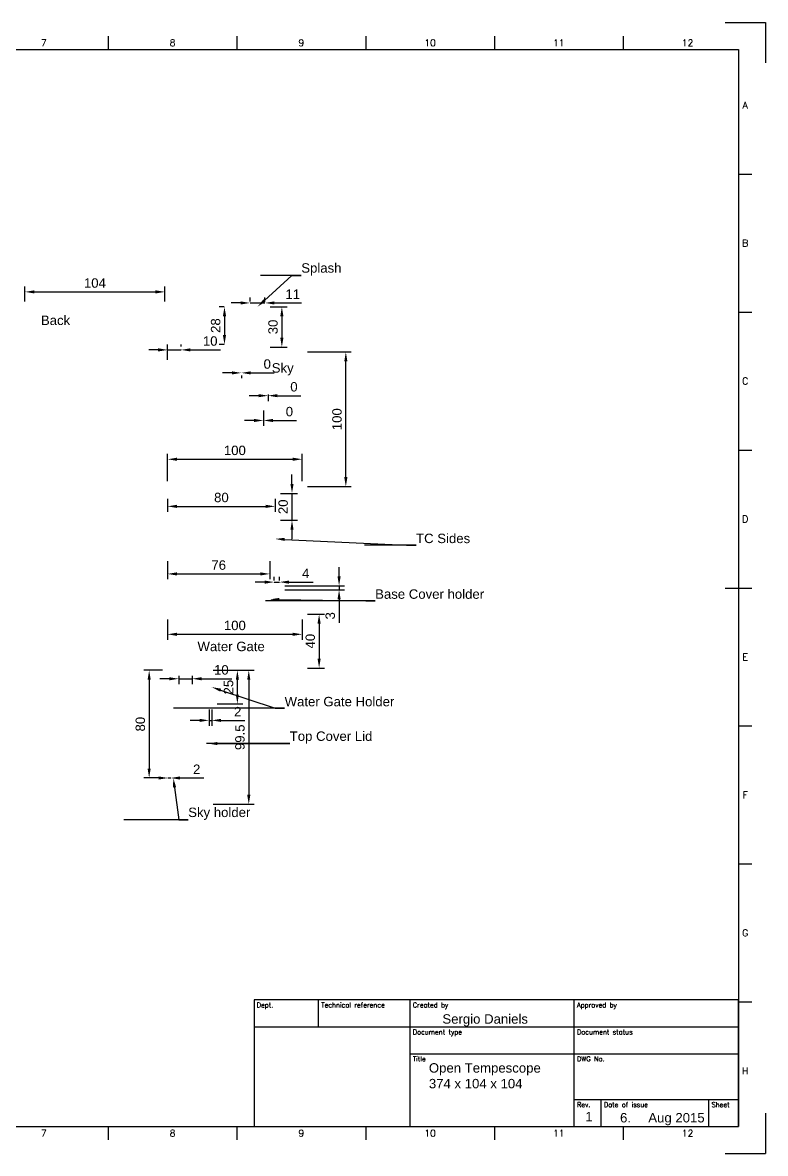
# Paper-space layout 'Layout1' of a CAD drawing. Header units: millimetres. Extents: x 0 to 594, y 0 to 420.
# Drawn here: x 318 to 594, y 0 to 420 of the extents above; entities that cross this region are included whole.
import ezdxf
from ezdxf import colors
from ezdxf.entities.mleader import LeaderData, LeaderLine
from ezdxf.enums import TextEntityAlignment as Align
from ezdxf.math import Vec2, Vec3

# ---------------------------------------------------------------- set-up
doc = ezdxf.new("R2010")
doc.units = ezdxf.units.MM
doc.layers.add('BORDER', color=7, linetype='Continuous')
doc.layers.add('TITLEBLOCK', color=7, linetype='Continuous')
doc.styles.add('FusionTitle', font='romans.shx')
doc.styles.get("Standard").update_dxf_attribs({"font": 'Arial.ttf'})
doc.dimstyles.new('ISO-25', dxfattribs={"dimtxt": 3.5, "dimasz": 3.5, "dimexe": 2, "dimexo": 2, "dimgap": 1.5, "dimtad": 1, "dimdsep": 46, "dimtxsty": 'Standard', "dimcen": 0, "dimazin": 2, "dimtp": 0.1, "dimtm": 0.1, "dimtfac": 0.714, "dimtmove": 0, "dimatfit": 3, "dimfxl": 1, "dimtzin": 0, "dimarcsym": 0})

# ---------------------------------------------------------------- blocks, each defined once
blk = doc.blocks.new('ISO_A2_SHEET')
at = {"layer": 'BORDER'}
for p, q in [((579, 420), (594, 420)), ((594, 420), (594, 405)), ((349.8333, 415), (349.8333, 410)), ((397.6666, 415), (397.6666, 410)), ((445.4999, 415), (445.4999, 410)), ((493.3332, 415), (493.3332, 410)), ((541.1665, 415), (541.1665, 410)), ((20, 410), (584, 410)), ((584, 410), (584, 10)), ((584, 363.75), (589, 363.75)), ((584, 312.5), (589, 312.5)), ((584, 261.25), (589, 261.25)), ((579, 210), (589, 210)), ((584, 158.75), (589, 158.75)), ((584, 107.5), (589, 107.5)), ((584, 56.25), (589, 56.25)), ((594, 15), (594, 0)), ((20, 10), (584, 10)), ((349.8333, 10), (349.8333, 5)), ((397.6666, 10), (397.6666, 5)), ((445.4999, 10), (445.4999, 5)), ((493.3332, 10), (493.3332, 5)), ((541.1665, 10), (541.1665, 5)), ((579, 0), (594, 0))]:
    blk.add_line(p, q, dxfattribs=at)
at = {"layer": 'BORDER', "style": 'FusionTitle'}
for s, p in [('7', (325.91665, 412.5)), ('8', (373.74995, 412.5)), ('9', (421.58325, 412.5)), ('10', (469.41655, 412.5)), ('11', (517.24985, 412.5)), ('12', (565.08315, 412.5)), ('A', (586.5, 389.375)), ('B', (586.5, 338.125)), ('C', (586.5, 286.875)), ('D', (586.5, 235.625)), ('E', (586.5, 184.375)), ('F', (586.5, 133.125)), ('G', (586.5, 81.875)), ('H', (586.5, 30.625)), ('7', (325.91665, 7.5)), ('8', (373.74995, 7.5)), ('9', (421.58325, 7.5)), ('10', (469.41655, 7.5)), ('11', (517.24985, 7.5)), ('12', (565.08315, 7.5))]:
    blk.add_text(s, height=2.5, dxfattribs=at).set_placement(p, align=Align.MIDDLE)
blk = doc.blocks.new('ISO_TITLEBLOCK')
at = {"layer": 'TITLEBLOCK'}
for p, q in [((0, 47), (-180, 47)), ((-180, 47), (-180, 0)), ((-156, 37), (-156, 47)), ((-122, 0), (-122, 47)), ((-61, 0), (-61, 47)), ((0, 0), (0, 47)), ((-180, 37), (0, 37)), ((-122, 27), (0, 27)), ((-61, 10), (0, 10)), ((-51, 0), (-51, 10)), ((-11, 0), (-11, 10)), ((-180, 0), (0, 0))]:
    blk.add_line(p, q, dxfattribs=at)
at = {"layer": 'TITLEBLOCK', "style": 'FusionTitle'}
for s, p in [('Dept.', (-179, 46)), ('Technical reference', (-155, 46)), ('Created by', (-121, 46)), ('Approved by', (-60, 46)), ('Document type', (-121, 36)), ('Document status', (-60, 36)), ('Title', (-121, 26)), ('DWG No.', (-60, 26)), ('Rev.', (-60, 9)), ('Date of issue', (-50, 9)), ('Sheet', (-10, 9))]:
    blk.add_text(s, height=1.8, dxfattribs=at).set_placement(p, align=Align.TOP_LEFT)
for tag, p, height in [('DEPT', (-179, 38.5), 3.5), ('TECHNICAL_REFERENCE', (-155, 38.5), 3.5), ('CREATED_BY', (-121, 38.5), 3.5), ('APPROVED_BY', (-60, 38.5), 3.5), ('DOCUMENT_TYPE', (-121, 28.5), 3.5), ('DOCUMENT_STATUS', (-60, 28.5), 3.5), ('TITLE_1', (-121, 16.5), 5), ('TITLE_2', (-121, 9), 5), ('TITLE_3', (-121, 1.5), 5), ('DATE_OF_ISSUE', (-50, 1.5), 3.5)]:
    blk.add_attdef(tag, p, '', height=height, dxfattribs=at)
for tag, width, p, p2 in [('CREATED_DATE', 0.688312, (-88.5, 38.5), (-62, 38.5)), ('APPROVED_DATE', 0.618677, (-27.5, 38.5), (-1, 38.5))]:
    blk.add_attdef(tag, text='', height=3.5, dxfattribs=dict(at, width=width)).set_placement(p, p2, align=Align.FIT)
for tag, height, p in [('DRAWING_NUMBER', 5, (-30.5, 16.6)), ('REV', 3.5, (-56, 3.1)), ('SHEET', 3.5, (-5.5, 3.1))]:
    blk.add_attdef(tag, text='', height=height, dxfattribs=at).set_placement(p, align=Align.MIDDLE)
blk = doc.blocks.new('*D22')
at = {"color": 0, "lineweight": -2, "transparency": 16777216}
for p, q in [((318.89, 316.46), (318.89, 321.98)), ((322.39, 319.98), (367.39, 319.98)), ((370.89, 316.46), (370.89, 321.98))]:
    blk.add_line(p, q, dxfattribs=at)
at = {"color": 0, "transparency": 16777216}
for points in [[(322.39, 320.57), (322.39, 319.4), (318.89, 319.98)], [(367.39, 320.57), (367.39, 319.4), (370.89, 319.98)]]:
    blk.add_solid(points, dxfattribs=at)
at = {"layer": 'Defpoints', "color": 0, "transparency": 16777216}
for p in [(370.89, 319.98), (318.89, 314.46), (370.89, 314.46)]:
    blk.add_point(p, dxfattribs=at)
at = {"color": 0, "transparency": 16777216, "insert": (344.89, 323.26), "char_height": 3.5, "attachment_point": 5}
blk.add_mtext('104', dxfattribs=at)
blk = doc.blocks.new('*D25')
at = {"color": 0, "lineweight": -2, "transparency": 16777216}
for p, q in [((371.89, 243.16), (371.89, 238.32)), ((375.39, 240.32), (408.39, 240.32)), ((411.89, 243.16), (411.89, 238.32))]:
    blk.add_line(p, q, dxfattribs=at)
at = {"color": 0, "transparency": 16777216}
for points in [[(375.39, 240.91), (375.39, 239.74), (371.89, 240.32)], [(408.39, 240.91), (408.39, 239.74), (411.89, 240.32)]]:
    blk.add_solid(points, dxfattribs=at)
at = {"layer": 'Defpoints', "color": 0, "transparency": 16777216}
for p in [(371.89, 245.16), (411.89, 245.16), (411.89, 240.32)]:
    blk.add_point(p, dxfattribs=at)
at = {"color": 0, "transparency": 16777216, "insert": (391.89, 243.6), "char_height": 3.5, "attachment_point": 5}
blk.add_mtext('80', dxfattribs=at)
blk = doc.blocks.new('*D26')
at = {"color": 0, "lineweight": -2, "transparency": 16777216}
for p, q in [((418.11, 248.66), (418.11, 252.16)), ((413.89, 245.16), (420.11, 245.16)), ((418.11, 245.16), (418.11, 235.16)), ((413.89, 235.16), (420.11, 235.16)), ((418.11, 231.66), (418.11, 228.16))]:
    blk.add_line(p, q, dxfattribs=at)
at = {"color": 0, "transparency": 16777216}
for points in [[(417.53, 248.66), (418.7, 248.66), (418.11, 245.16)], [(417.53, 231.66), (418.7, 231.66), (418.11, 235.16)]]:
    blk.add_solid(points, dxfattribs=at)
at = {"layer": 'Defpoints', "color": 0, "transparency": 16777216}
for p in [(411.89, 245.16), (411.89, 235.16), (418.11, 235.16)]:
    blk.add_point(p, dxfattribs=at)
at = {"color": 0, "transparency": 16777216, "insert": (414.84, 240.16), "char_height": 3.5, "attachment_point": 5, "rotation": 90}
blk.add_mtext('20', dxfattribs=at)
blk = doc.blocks.new('*D27')
at = {"color": 0, "lineweight": -2, "transparency": 16777216}
for p, q in [((371.89, 219.96), (371.89, 213.23)), ((409.89, 219.96), (409.89, 213.23)), ((375.39, 215.23), (406.39, 215.23))]:
    blk.add_line(p, q, dxfattribs=at)
at = {"color": 0, "transparency": 16777216}
for points in [[(375.39, 215.81), (375.39, 214.64), (371.89, 215.23)], [(406.39, 215.81), (406.39, 214.64), (409.89, 215.23)]]:
    blk.add_solid(points, dxfattribs=at)
at = {"layer": 'Defpoints', "color": 0, "transparency": 16777216}
for p in [(371.89, 221.96), (409.89, 221.96), (409.89, 215.23)]:
    blk.add_point(p, dxfattribs=at)
at = {"color": 0, "transparency": 16777216, "insert": (390.89, 218.5), "char_height": 3.5, "attachment_point": 5}
blk.add_mtext('76', dxfattribs=at)
blk = doc.blocks.new('*D28')
at = {"color": 0, "lineweight": -2, "transparency": 16777216}
for p, q in [((371.89, 198.26), (371.89, 190.8)), ((421.89, 198.26), (421.89, 190.8)), ((375.39, 192.8), (418.39, 192.8))]:
    blk.add_line(p, q, dxfattribs=at)
at = {"color": 0, "transparency": 16777216}
for points in [[(375.39, 193.38), (375.39, 192.22), (371.89, 192.8)], [(418.39, 193.38), (418.39, 192.22), (421.89, 192.8)]]:
    blk.add_solid(points, dxfattribs=at)
at = {"layer": 'Defpoints', "color": 0, "transparency": 16777216}
for p in [(371.89, 200.26), (421.89, 200.26), (421.89, 192.8)]:
    blk.add_point(p, dxfattribs=at)
at = {"color": 0, "transparency": 16777216, "insert": (396.89, 196.07), "char_height": 3.5, "attachment_point": 5}
blk.add_mtext('100', dxfattribs=at)
blk = doc.blocks.new('*D29')
at = {"color": 0, "lineweight": -2, "transparency": 16777216}
for p, q in [((423.89, 200.26), (430.19, 200.26)), ((428.19, 196.76), (428.19, 183.76)), ((423.89, 180.26), (430.19, 180.26))]:
    blk.add_line(p, q, dxfattribs=at)
at = {"color": 0, "transparency": 16777216}
for points in [[(427.6, 196.76), (428.77, 196.76), (428.19, 200.26)], [(427.6, 183.76), (428.77, 183.76), (428.19, 180.26)]]:
    blk.add_solid(points, dxfattribs=at)
at = {"layer": 'Defpoints', "color": 0, "transparency": 16777216}
for p in [(421.89, 200.26), (421.89, 180.26), (428.19, 180.26)]:
    blk.add_point(p, dxfattribs=at)
at = {"color": 0, "transparency": 16777216, "insert": (424.91, 190.26), "char_height": 3.5, "attachment_point": 5, "rotation": 90}
blk.add_mtext('40', dxfattribs=at)
blk = doc.blocks.new('*D30')
at = {"color": 0, "lineweight": -2, "transparency": 16777216}
for p, q in [((407.98, 212.19), (404.48, 212.19)), ((411.48, 212.79), (411.48, 214.19)), ((411.48, 212.19), (413.48, 212.19)), ((413.48, 212.79), (413.48, 214.19)), ((416.98, 212.19), (425.92, 212.19))]:
    blk.add_line(p, q, dxfattribs=at)
at = {"color": 0, "transparency": 16777216}
for points in [[(407.98, 212.77), (407.98, 211.6), (411.48, 212.19)], [(416.98, 212.77), (416.98, 211.6), (413.48, 212.19)]]:
    blk.add_solid(points, dxfattribs=at)
at = {"layer": 'Defpoints', "color": 0, "transparency": 16777216}
for p in [(411.48, 210.79), (413.48, 212.19), (413.48, 210.79)]:
    blk.add_point(p, dxfattribs=at)
at = {"color": 0, "transparency": 16777216, "insert": (423.2, 215.44), "char_height": 3.5, "attachment_point": 5}
blk.add_mtext('4', dxfattribs=at)
blk = doc.blocks.new('*D31')
at = {"color": 0, "lineweight": -2, "transparency": 16777216}
for p, q in [((435.61, 214.29), (435.61, 217.79)), ((415.48, 210.79), (437.61, 210.79)), ((435.61, 210.79), (435.61, 209.29)), ((415.48, 209.29), (437.61, 209.29)), ((435.61, 205.79), (435.61, 197.05))]:
    blk.add_line(p, q, dxfattribs=at)
at = {"color": 0, "transparency": 16777216}
for points in [[(435.03, 214.29), (436.19, 214.29), (435.61, 210.79)], [(435.03, 205.79), (436.19, 205.79), (435.61, 209.29)]]:
    blk.add_solid(points, dxfattribs=at)
at = {"layer": 'Defpoints', "color": 0, "transparency": 16777216}
for p in [(413.48, 210.79), (413.48, 209.29), (435.61, 209.29)]:
    blk.add_point(p, dxfattribs=at)
at = {"color": 0, "transparency": 16777216, "insert": (432.34, 199.67), "char_height": 3.5, "attachment_point": 5, "rotation": 90}
blk.add_mtext('3', dxfattribs=at)
blk = doc.blocks.new('*D38')
at = {"color": 0, "lineweight": -2, "transparency": 16777216}
for p, q in [((368.54, 139.43), (365.04, 139.43)), ((372.04, 139.43), (373.04, 139.43)), ((376.54, 139.43), (385.38, 139.43))]:
    blk.add_line(p, q, dxfattribs=at)
at = {"color": 0, "transparency": 16777216}
for points in [[(368.54, 140.01), (368.54, 138.84), (372.04, 139.43)], [(376.54, 140.01), (376.54, 138.84), (373.04, 139.43)]]:
    blk.add_solid(points, dxfattribs=at)
at = {"layer": 'Defpoints', "color": 0, "transparency": 16777216}
for p in [(372.04, 139.43), (373.04, 139.43), (373.04, 139.43)]:
    blk.add_point(p, dxfattribs=at)
at = {"color": 0, "transparency": 16777216, "insert": (382.71, 142.68), "char_height": 3.5, "attachment_point": 5}
blk.add_mtext('2', dxfattribs=at)
blk = doc.blocks.new('*D39')
at = {"color": 0, "lineweight": -2, "transparency": 16777216}
for p, q in [((370.04, 179.43), (363.04, 179.43)), ((365.04, 175.93), (365.04, 142.93)), ((370.04, 139.43), (363.04, 139.43))]:
    blk.add_line(p, q, dxfattribs=at)
at = {"color": 0, "transparency": 16777216}
for points in [[(364.46, 175.93), (365.62, 175.93), (365.04, 179.43)], [(364.46, 142.93), (365.62, 142.93), (365.04, 139.43)]]:
    blk.add_solid(points, dxfattribs=at)
at = {"layer": 'Defpoints', "color": 0, "transparency": 16777216}
for p in [(372.04, 179.43), (365.04, 139.43), (372.04, 139.43)]:
    blk.add_point(p, dxfattribs=at)
at = {"color": 0, "transparency": 16777216, "insert": (361.77, 159.43), "char_height": 3.5, "attachment_point": 5, "rotation": 90}
blk.add_mtext('80', dxfattribs=at)
blk = doc.blocks.new('*D40')
at = {"color": 0, "lineweight": -2, "transparency": 16777216}
for p, q in [((376.03, 177.43), (376.03, 174.29)), ((381.03, 177.43), (381.03, 174.29)), ((372.53, 176.29), (369.03, 176.29)), ((376.03, 176.29), (381.03, 176.29)), ((384.53, 176.29), (395.71, 176.29))]:
    blk.add_line(p, q, dxfattribs=at)
at = {"color": 0, "transparency": 16777216}
for points in [[(372.53, 176.87), (372.53, 175.71), (376.03, 176.29)], [(384.53, 176.87), (384.53, 175.71), (381.03, 176.29)]]:
    blk.add_solid(points, dxfattribs=at)
at = {"layer": 'Defpoints', "color": 0, "transparency": 16777216}
for p in [(376.03, 179.43), (381.03, 179.43), (381.03, 176.29)]:
    blk.add_point(p, dxfattribs=at)
at = {"color": 0, "transparency": 16777216, "insert": (391.87, 179.57), "char_height": 3.5, "attachment_point": 5}
blk.add_mtext('10', dxfattribs=at)
blk = doc.blocks.new('*D41')
at = {"color": 0, "lineweight": -2, "transparency": 16777216}
for p, q in [((388.86, 179.43), (404.06, 179.43)), ((402.06, 175.93), (402.06, 133.18)), ((388.86, 129.68), (404.06, 129.68))]:
    blk.add_line(p, q, dxfattribs=at)
at = {"color": 0, "transparency": 16777216}
for points in [[(401.48, 175.93), (402.64, 175.93), (402.06, 179.43)], [(401.48, 133.18), (402.64, 133.18), (402.06, 129.68)]]:
    blk.add_solid(points, dxfattribs=at)
at = {"layer": 'Defpoints', "color": 0, "transparency": 16777216}
for p in [(386.86, 179.43), (386.86, 129.68), (402.06, 129.68)]:
    blk.add_point(p, dxfattribs=at)
at = {"color": 0, "transparency": 16777216, "insert": (398.78, 154.55), "char_height": 3.5, "attachment_point": 5, "rotation": 90}
blk.add_mtext('99.5', dxfattribs=at)
blk = doc.blocks.new('*D42')
at = {"color": 0, "lineweight": -2, "transparency": 16777216}
for p, q in [((390.28, 179.43), (399.82, 179.43)), ((397.82, 170.43), (397.82, 175.93)), ((390.28, 166.93), (399.82, 166.93))]:
    blk.add_line(p, q, dxfattribs=at)
at = {"color": 0, "transparency": 16777216}
for points in [[(397.24, 175.93), (398.4, 175.93), (397.82, 179.43)], [(397.24, 170.43), (398.4, 170.43), (397.82, 166.93)]]:
    blk.add_solid(points, dxfattribs=at)
at = {"layer": 'Defpoints', "color": 0, "transparency": 16777216}
for p in [(388.28, 179.43), (397.82, 179.43), (388.28, 166.93)]:
    blk.add_point(p, dxfattribs=at)
at = {"color": 0, "transparency": 16777216, "insert": (394.55, 173.18), "char_height": 3.5, "attachment_point": 5, "rotation": 90}
blk.add_mtext('25', dxfattribs=at)
blk = doc.blocks.new('*D43')
at = {"color": 0, "lineweight": -2, "transparency": 16777216}
for p, q in [((387.28, 164.93), (387.28, 158.83)), ((388.28, 164.93), (388.28, 158.83)), ((383.78, 160.83), (380.28, 160.83)), ((387.28, 160.83), (388.28, 160.83)), ((391.78, 160.83), (400.62, 160.83))]:
    blk.add_line(p, q, dxfattribs=at)
at = {"color": 0, "transparency": 16777216}
for points in [[(383.78, 161.41), (383.78, 160.24), (387.28, 160.83)], [(391.78, 161.41), (391.78, 160.24), (388.28, 160.83)]]:
    blk.add_solid(points, dxfattribs=at)
at = {"layer": 'Defpoints', "color": 0, "transparency": 16777216}
for p in [(387.28, 166.93), (388.28, 166.93), (388.28, 160.83)]:
    blk.add_point(p, dxfattribs=at)
at = {"color": 0, "transparency": 16777216, "insert": (397.95, 164.08), "char_height": 3.5, "attachment_point": 5}
blk.add_mtext('2', dxfattribs=at)
blk = doc.blocks.new('*D44')
at = {"color": 0, "lineweight": -2, "transparency": 16777216}
for p, q in [((410.06, 314.46), (416.35, 314.46)), ((414.35, 310.96), (414.35, 302.96)), ((410.06, 299.46), (416.35, 299.46))]:
    blk.add_line(p, q, dxfattribs=at)
at = {"color": 0, "transparency": 16777216}
for points in [[(413.77, 310.96), (414.94, 310.96), (414.35, 314.46)], [(413.77, 302.96), (414.94, 302.96), (414.35, 299.46)]]:
    blk.add_solid(points, dxfattribs=at)
at = {"layer": 'Defpoints', "color": 0, "transparency": 16777216}
for p in [(408.06, 314.46), (408.06, 299.46), (414.35, 299.46)]:
    blk.add_point(p, dxfattribs=at)
at = {"color": 0, "transparency": 16777216, "insert": (411.08, 306.96), "char_height": 3.5, "attachment_point": 5, "rotation": 90}
blk.add_mtext('30', dxfattribs=at)
blk = doc.blocks.new('*D45')
at = {"color": 0, "lineweight": -2, "transparency": 16777216}
for p, q in [((399.06, 315.88), (395.56, 315.88)), ((402.56, 316.46), (402.56, 317.88)), ((402.56, 315.88), (408.06, 315.88)), ((408.06, 316.46), (408.06, 317.88)), ((411.56, 315.88), (421.69, 315.88))]:
    blk.add_line(p, q, dxfattribs=at)
at = {"color": 0, "transparency": 16777216}
for points in [[(399.06, 316.46), (399.06, 315.3), (402.56, 315.88)], [(411.56, 316.46), (411.56, 315.3), (408.06, 315.88)]]:
    blk.add_solid(points, dxfattribs=at)
at = {"layer": 'Defpoints', "color": 0, "transparency": 16777216}
for p in [(408.06, 315.88), (402.56, 314.46), (408.06, 314.46)]:
    blk.add_point(p, dxfattribs=at)
at = {"color": 0, "transparency": 16777216, "insert": (418.38, 319.13), "char_height": 3.5, "attachment_point": 5}
blk.add_mtext('11', dxfattribs=at)
blk = doc.blocks.new('*D46')
at = {"color": 0, "lineweight": -2, "transparency": 16777216}
for p, q in [((392.97, 314.46), (391.03, 314.46)), ((393.03, 310.96), (393.03, 303.96)), ((392.97, 300.46), (391.03, 300.46))]:
    blk.add_line(p, q, dxfattribs=at)
at = {"color": 0, "transparency": 16777216}
for points in [[(392.45, 310.96), (393.62, 310.96), (393.03, 314.46)], [(392.45, 303.96), (393.62, 303.96), (393.03, 300.46)]]:
    blk.add_solid(points, dxfattribs=at)
at = {"layer": 'Defpoints', "color": 0, "transparency": 16777216}
for p in [(394.97, 314.46), (393.03, 300.46), (394.97, 300.46)]:
    blk.add_point(p, dxfattribs=at)
at = {"color": 0, "transparency": 16777216, "insert": (389.76, 307.46), "char_height": 3.5, "attachment_point": 5, "rotation": 90}
blk.add_mtext('28', dxfattribs=at)
blk = doc.blocks.new('*D49')
at = {"color": 0, "lineweight": -2, "transparency": 16777216}
for p, q in [((368.39, 298.44), (364.89, 298.44)), ((371.89, 294.69), (371.89, 300.44)), ((371.89, 298.44), (376.89, 298.44)), ((376.89, 299.69), (376.89, 300.44)), ((380.39, 298.44), (391.57, 298.44))]:
    blk.add_line(p, q, dxfattribs=at)
at = {"color": 0, "transparency": 16777216}
for points in [[(368.39, 299.03), (368.39, 297.86), (371.89, 298.44)], [(380.39, 299.03), (380.39, 297.86), (376.89, 298.44)]]:
    blk.add_solid(points, dxfattribs=at)
at = {"layer": 'Defpoints', "color": 0, "transparency": 16777216}
for p in [(376.89, 298.44), (376.89, 297.69), (371.89, 292.69)]:
    blk.add_point(p, dxfattribs=at)
at = {"color": 0, "transparency": 16777216, "insert": (387.73, 301.72), "char_height": 3.5, "attachment_point": 5}
blk.add_mtext('10', dxfattribs=at)
blk = doc.blocks.new('*D53')
at = {"color": 0, "lineweight": -2, "transparency": 16777216}
for p, q in [((423.89, 297.69), (440.12, 297.69)), ((438.12, 251.19), (438.12, 294.19)), ((423.89, 247.69), (440.12, 247.69))]:
    blk.add_line(p, q, dxfattribs=at)
at = {"color": 0, "transparency": 16777216}
for points in [[(437.53, 294.19), (438.7, 294.19), (438.12, 297.69)], [(437.53, 251.19), (438.7, 251.19), (438.12, 247.69)]]:
    blk.add_solid(points, dxfattribs=at)
at = {"layer": 'Defpoints', "color": 0, "transparency": 16777216}
for p in [(421.89, 297.69), (438.12, 297.69), (421.89, 247.69)]:
    blk.add_point(p, dxfattribs=at)
at = {"color": 0, "transparency": 16777216, "insert": (434.84, 272.69), "char_height": 3.5, "attachment_point": 5, "rotation": 90}
blk.add_mtext('100', dxfattribs=at)
blk = doc.blocks.new('*D54')
at = {"color": 0, "lineweight": -2, "transparency": 16777216}
for p, q in [((371.89, 249.69), (371.89, 259.81)), ((375.39, 257.81), (418.39, 257.81)), ((421.89, 249.69), (421.89, 259.81))]:
    blk.add_line(p, q, dxfattribs=at)
at = {"color": 0, "transparency": 16777216}
for points in [[(375.39, 258.4), (375.39, 257.23), (371.89, 257.81)], [(418.39, 258.4), (418.39, 257.23), (421.89, 257.81)]]:
    blk.add_solid(points, dxfattribs=at)
at = {"layer": 'Defpoints', "color": 0, "transparency": 16777216}
for p in [(421.89, 257.81), (371.89, 247.69), (421.89, 247.69)]:
    blk.add_point(p, dxfattribs=at)
at = {"color": 0, "transparency": 16777216, "insert": (396.89, 261.09), "char_height": 3.5, "attachment_point": 5}
blk.add_mtext('100', dxfattribs=at)
blk = doc.blocks.new('*D55')
at = {"color": 0, "lineweight": -2, "transparency": 16777216}
for p, q in [((395.8, 289.9), (392.3, 289.9)), ((402.8, 289.9), (411.54, 289.9)), ((399.3, 288.9), (399.3, 287.9))]:
    blk.add_line(p, q, dxfattribs=at)
at = {"color": 0, "transparency": 16777216}
for points in [[(395.8, 290.48), (395.8, 289.32), (399.3, 289.9)], [(402.8, 290.48), (402.8, 289.32), (399.3, 289.9)]]:
    blk.add_solid(points, dxfattribs=at)
at = {"layer": 'Defpoints', "color": 0, "transparency": 16777216}
for p in [(399.3, 290.9), (399.3, 289.9), (399.3, 289.9)]:
    blk.add_point(p, dxfattribs=at)
at = {"color": 0, "transparency": 16777216, "insert": (408.92, 293.17), "char_height": 3.5, "attachment_point": 5}
blk.add_mtext('0', dxfattribs=at)
blk = doc.blocks.new('*D56')
at = {"color": 0, "lineweight": -2, "transparency": 16777216}
for p, q in [((405.72, 281.43), (402.22, 281.43)), ((409.22, 281.93), (409.22, 279.43)), ((412.72, 281.43), (421.46, 281.43)), ((409.22, 281.18), (409.22, 279.43))]:
    blk.add_line(p, q, dxfattribs=at)
at = {"color": 0, "transparency": 16777216}
for points in [[(405.72, 282.02), (405.72, 280.85), (409.22, 281.43)], [(412.72, 282.02), (412.72, 280.85), (409.22, 281.43)]]:
    blk.add_solid(points, dxfattribs=at)
at = {"layer": 'Defpoints', "color": 0, "transparency": 16777216}
for p in [(409.22, 283.93), (409.22, 283.18), (409.22, 281.43)]:
    blk.add_point(p, dxfattribs=at)
at = {"color": 0, "transparency": 16777216, "insert": (418.84, 284.71), "char_height": 3.5, "attachment_point": 5}
blk.add_mtext('0', dxfattribs=at)
blk = doc.blocks.new('*D57')
at = {"color": 0, "lineweight": -2, "transparency": 16777216}
for p, q in [((407.52, 275.88), (407.52, 270.23)), ((407.52, 274.63), (407.52, 270.23)), ((404.02, 272.23), (400.52, 272.23)), ((411.02, 272.23), (419.77, 272.23))]:
    blk.add_line(p, q, dxfattribs=at)
at = {"color": 0, "transparency": 16777216}
for points in [[(404.02, 272.81), (404.02, 271.65), (407.52, 272.23)], [(411.02, 272.81), (411.02, 271.65), (407.52, 272.23)]]:
    blk.add_solid(points, dxfattribs=at)
at = {"layer": 'Defpoints', "color": 0, "transparency": 16777216}
for p in [(407.52, 277.88), (407.52, 276.63), (407.52, 272.23)]:
    blk.add_point(p, dxfattribs=at)
at = {"color": 0, "transparency": 16777216, "insert": (417.15, 275.5), "char_height": 3.5, "attachment_point": 5}
blk.add_mtext('0', dxfattribs=at)

psp = doc.layouts.get("Layout1")

# ---------------------------------------------------------------- block references
at = {"layer": 'BORDER'}
psp.add_blockref('ISO_A2_SHEET', (0, 0), dxfattribs=at)
at = {"layer": 'TITLEBLOCK'}
psp.add_blockref('ISO_TITLEBLOCK', (584, 10), dxfattribs=at)

# ---------------------------------------------------------------- texts
at = {"char_height": 3.5, "attachment_point": 1}
for s, width, heights, insert in [('Back', 25.787071, [0], (324.8292, 311.1744)), ('Sky', 20.171147, [0], (410.5898, 293.4963)), ('Water Gate', 31.261026, [0], (383.0086, 190.0417)), ('Sergio Daniels', 32.996653, [0], (473.9968, 51.6784)), ('Open Tempescope 374 x 104 x 104', 41.715609, [19.1761], (468.9708, 33.5)), ('1', 10, [0], (527.0973, 15.4161)), ('\\pi-10.5,l17.5,t17.5;6.^IAug 2015', 40, [0], (533, 15))]:
    psp.add_mtext_dynamic_manual_height_columns(s, width=width, gutter_width=17.5, heights=heights, dxfattribs=dict(at, insert=insert))

# ---------------------------------------------------------------- dimensions: what is measured, and where the dimension line sits
for base, p1, p2, angle, picture, middle in [((370.8867, 319.984), (318.8867, 314.4627), (370.8867, 314.4627), 180, '*D22', (344.8867, 323.2579)), ((408.0645, 315.8806), (402.5645, 314.4627), (408.0645, 314.4627), 180, '*D45', (418.3789, 319.1306)), ((393.0329, 300.4627), (394.9706, 314.4627), (394.9706, 300.4627), 270, '*D46', (389.7591, 307.4627)), ((414.3541, 299.4627), (408.0645, 314.4627), (408.0645, 299.4627), 90, '*D44', (411.0802, 306.9627)), ((376.8922, 298.443), (371.8922, 292.6885), (376.8922, 297.6886), 180, '*D49', (387.7319, 301.7168)), ((438.116, 297.6886), (421.8922, 247.6886), (421.8922, 297.6886), 90, '*D53', (434.8421, 272.6886)), ((421.8922, 257.8148), (371.8922, 247.6886), (421.8922, 247.6886), 180, '*D54', (396.8922, 261.0887)), ((418.1132, 235.1629), (411.8922, 245.1629), (411.8922, 235.1629), 90, '*D26', (414.8393, 240.1629)), ((413.4809, 212.1874), (411.4809, 210.7902), (413.4809, 210.7902), 180, '*D30', (423.1985, 215.4374)), ((435.6101, 209.2902), (413.4809, 210.7902), (413.4809, 209.2902), 90, '*D31', (432.3362, 199.6681)), ((428.1862, 180.2613), (421.8922, 200.2613), (421.8922, 180.2613), 90, '*D29', (424.9123, 190.2613)), ((365.0417, 139.4282), (372.0417, 179.4282), (372.0417, 139.4282), 270, '*D39', (361.7678, 159.4282)), ((402.0588, 129.6782), (386.8589, 179.4282), (386.8589, 129.6782), 90, '*D41', (398.7849, 154.5532)), ((397.821, 179.4282), (388.2792, 166.9282), (388.2792, 179.4282), 90, '*D42', (394.5472, 173.1782))]:
    dim = psp.add_linear_dim(base=base, p1=p1, p2=p2, angle=angle, dimstyle='ISO-25', override={"dimlfac": -2})
    dim.commit()
    dim.dimension.update_dxf_attribs({"geometry": picture, "text_midpoint": middle})
for base, p1, p2, picture, middle in [((399.297938807, 289.899831117), (399.297938807, 289.899831117), (399.297938807, 290.899831117), '*D55', (408.920039762, 293.1737056054)), ((409.2203002918, 281.4334264983), (409.2203002918, 283.1798397159), (409.2203002918, 283.9298397159), '*D56', (418.8424012468, 284.7073009867)), ((407.5234326756, 272.2309455931), (407.5234326756, 276.6312972081), (407.5234326756, 277.8812972081), '*D57', (417.1455336306, 275.5048200815)), ((411.8922, 240.3218), (371.8922, 245.1629), (411.8922, 245.1629), '*D25', (391.8922, 243.5956)), ((409.8922, 215.2272), (371.8922, 221.9563), (409.8922, 221.9563), '*D27', (390.8922, 218.501)), ((421.8922, 192.7987), (371.8922, 200.2613), (421.8922, 200.2613), '*D28', (396.8922, 196.0725)), ((381.026, 176.2916), (376.026, 179.4282), (381.026, 179.4282), '*D40', (391.8657, 179.5655)), ((388.2792, 160.8268), (387.2792, 166.9282), (388.2792, 166.9282), '*D43', (397.949, 164.0768)), ((373.0417, 139.4282), (372.0417, 139.4282), (373.0417, 139.4282), '*D38', (382.7115, 142.6782))]:
    dim = psp.add_linear_dim(base=base, p1=p1, p2=p2, dimstyle='ISO-25', override={"dimlfac": -2})
    dim.commit()
    dim.dimension.update_dxf_attribs({"geometry": picture, "text_midpoint": middle})

# ---------------------------------------------------------------- leaders
ml = psp.add_multileader_mtext('Standard')
ml.set_content('Splash', color=256)
ml.set_leader_properties()
ml.build(insert=Vec2(0, 0))
ml.multileader.update_dxf_attribs({"text_left_attachment_type": 5, "text_right_attachment_type": 5, "dogleg_length": 3.5, "arrow_head_size": 3.5})
ctx = ml.context
ctx.base_point, ctx.char_height, ctx.arrow_head_size, ctx.landing_gap_size, ctx.plane_origin = Vec3(421.5576, 326.1328), 3.5, 3.5, 0, Vec3(405.3145, 314.4627)
ctx.left_attachment, ctx.right_attachment = 5, 5
notes = []
notes.append((ctx, [(0, (1, 1, 0), (418.0576, 326.1328), (1, 0), 3.5, [(0, [(405.3145, 314.4627)], 0, [])])]))
ctx.mtext.insert, ctx.mtext.flow_direction = Vec3(421.5576, 330.6212), 5
ml = psp.add_multileader_mtext('Standard')
ml.set_content('TC Sides', color=256)
ml.set_leader_properties()
ml.build(insert=Vec2(0, 0))
ml.multileader.update_dxf_attribs({"text_left_attachment_type": 5, "text_right_attachment_type": 5, "dogleg_length": 3.5, "arrow_head_size": 3.5})
ctx = ml.context
ctx.base_point, ctx.char_height, ctx.arrow_head_size, ctx.landing_gap_size, ctx.plane_origin = Vec3(464.2131, 225.939), 3.5, 3.5, 0, Vec3(425.1419, 225.939)
ctx.left_attachment, ctx.right_attachment = 5, 5
notes.append((ctx, [(0, (1, 1, 0), (460.7131, 225.939), (1, 0), 3.5, [(0, [(411.8922, 228.2278)], 0, [])])]))
ctx.mtext.insert, ctx.mtext.flow_direction = Vec3(464.2131, 230.1725), 5
ml = psp.add_multileader_mtext('Standard')
ml.set_content('Base Cover holder', color=256)
ml.set_leader_properties()
ml.build(insert=Vec2(0, 0))
ml.multileader.update_dxf_attribs({"text_left_attachment_type": 5, "text_right_attachment_type": 5, "dogleg_length": 3.5, "arrow_head_size": 3.5})
ctx = ml.context
ctx.base_point, ctx.char_height, ctx.arrow_head_size, ctx.landing_gap_size, ctx.plane_origin = Vec3(449.0062, 205.2595), 3.5, 3.5, 0, Vec3(415.3958, 205.2595)
ctx.left_attachment, ctx.right_attachment = 5, 5
notes.append((ctx, [(0, (1, 1, 0), (445.5062, 205.2595), (1, 0), 3.5, [(0, [(409.8922, 205.7902)], 0, [])])]))
ctx.mtext.insert, ctx.mtext.flow_direction = Vec3(449.0062, 209.4929), 5
ml = psp.add_multileader_mtext('Standard')
ml.set_content('Water Gate Holder', color=256)
ml.set_leader_properties()
ml.build(insert=Vec2(0, 0))
ml.multileader.update_dxf_attribs({"text_left_attachment_type": 5, "text_right_attachment_type": 5, "dogleg_length": 3.5, "arrow_head_size": 3.5})
ctx = ml.context
ctx.base_point, ctx.char_height, ctx.arrow_head_size, ctx.landing_gap_size, ctx.plane_origin = Vec3(415.378, 165.323), 3.5, 3.5, 0, Vec3(388.2792, 173.1782)
ctx.left_attachment, ctx.right_attachment = 5, 5
notes.append((ctx, [(0, (1, 1, 0), (411.878, 165.323), (1, 0), 3.5, [(0, [(388.2792, 173.1782)], 0, [])])]))
ctx.mtext.insert, ctx.mtext.flow_direction = Vec3(415.378, 169.5564), 5
ml = psp.add_multileader_mtext('Standard')
ml.set_content('Top Cover Lid', color=256)
ml.set_leader_properties()
ml.build(insert=Vec2(0, 0))
ml.multileader.update_dxf_attribs({"text_left_attachment_type": 5, "text_right_attachment_type": 5, "dogleg_length": 3.5, "arrow_head_size": 3.5})
ctx = ml.context
ctx.base_point, ctx.char_height, ctx.arrow_head_size, ctx.landing_gap_size, ctx.plane_origin = Vec3(417.2742, 152.2262), 3.5, 3.5, 0, Vec3(386.8589, 152.2262)
ctx.left_attachment, ctx.right_attachment = 5, 5
notes.append((ctx, [(0, (1, 1, 0), (413.7742, 152.2262), (1, 0), 3.5, [(0, [(386.8589, 152.2262)], 0, [])])]))
ctx.mtext.insert, ctx.mtext.flow_direction = Vec3(417.2742, 156.7146), 5
ml = psp.add_multileader_mtext('Standard')
ml.set_content('Sky holder', color=256)
ml.set_leader_properties()
ml.build(insert=Vec2(0, 0))
ml.multileader.update_dxf_attribs({"text_left_attachment_type": 5, "text_right_attachment_type": 5, "dogleg_length": 3.5, "arrow_head_size": 3.5})
ctx = ml.context
ctx.base_point, ctx.char_height, ctx.arrow_head_size, ctx.landing_gap_size, ctx.plane_origin = Vec3(379.5444, 123.8869), 3.5, 3.5, 0, Vec3(373.8767, 135.7217)
ctx.left_attachment, ctx.right_attachment = 5, 5
notes.append((ctx, [(0, (1, 1, 0), (376.0444, 123.8869), (1, 0), 3.5, [(0, [(374.0208, 139.4282)], 0, [])])]))
ctx.mtext.insert, ctx.mtext.flow_direction = Vec3(379.5444, 128.4231), 5
for ctx, leaders in notes:
    for number, flags, end, landing, length, lines in leaders:
        leader = LeaderData()
        leader.index, (leader.has_last_leader_line, leader.has_dogleg_vector, leader.attachment_direction) = number, flags
        leader.last_leader_point, leader.dogleg_vector, leader.dogleg_length = Vec3(end), Vec3(landing), length
        for number, points, colour, breaks in lines:
            line = LeaderLine()
            line.index, line.vertices, line.color, line.breaks = number, Vec3.list(points), colors.encode_raw_color(colour), breaks
            leader.lines.append(line)
        ctx.leaders.append(leader)

doc.saveas('drawing.dxf')
